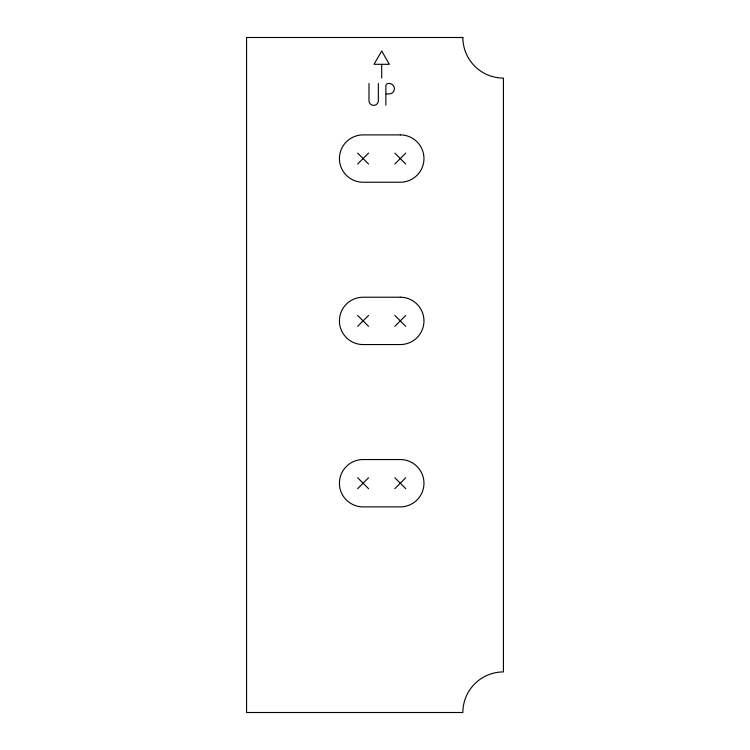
<?xml version="1.0" encoding="UTF-8"?>
<svg xmlns="http://www.w3.org/2000/svg" width="750" height="750" viewBox="0 0 750 750"><rect width="100%" height="100%" fill="white"/><g stroke="black" fill="none" stroke-linecap="round" stroke-linejoin="round"><path stroke-width="1.12" d="M357.638 164.034L368.559 153.103M394.828 164.034L405.759 153.103M357.638 326.353L368.559 315.431M394.828 326.353L405.759 315.431M357.638 488.681L368.559 477.75M394.828 488.681L405.759 477.75M381.159 64.303L374.034 64.303L381.694 51.028L389.363 64.303L381.694 64.303L381.694 78.084M386.4 93.919L389.194 93.919A5.212 5.212 0 0 0 394.406 88.706A5.212 5.212 0 0 0 389.194 83.494L388.397 83.494A2.541 2.541 0 0 0 385.856 86.025L385.856 105.131M394.828 153.103L405.759 164.034M357.638 153.103L368.559 164.034M394.828 315.431L405.759 326.353M357.638 315.431L368.559 326.353M394.828 477.75L405.759 488.681M357.638 477.75L368.559 488.681M378.347 83.494L378.347 100.688A4.678 4.678 0 0 1 373.669 105.366A4.678 4.678 0 0 1 368.981 100.688L368.981 83.494M462.863 37.5L246.562 37.5L246.562 712.5L462.863 712.5A40.584 40.584 0 0 1 503.438 671.916L503.438 78.084A40.584 40.584 0 0 1 462.863 37.5M400.294 134.897L363.094 134.897A23.672 23.672 0 0 0 339.422 158.569A23.672 23.672 0 0 0 363.094 182.241L400.294 182.241A23.672 23.672 0 0 0 423.966 158.569A23.672 23.672 0 0 0 400.294 134.897M400.294 297.216L363.094 297.216A23.672 23.672 0 0 0 339.422 320.887A23.672 23.672 0 0 0 363.094 344.569L400.294 344.569A23.672 23.672 0 0 0 423.966 320.887A23.672 23.672 0 0 0 400.294 297.216M400.294 459.544L363.094 459.544A23.672 23.672 0 0 0 339.422 483.216A23.672 23.672 0 0 0 363.094 506.887L400.294 506.887A23.672 23.672 0 0 0 423.966 483.216A23.672 23.672 0 0 0 400.294 459.544"/></g></svg>
